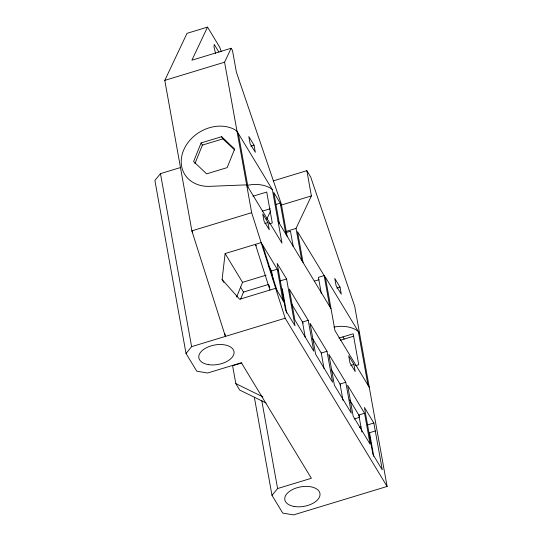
<?xml version="1.0" encoding="UTF-8"?>
<svg xmlns="http://www.w3.org/2000/svg" width="542" height="542" viewBox="0 0 542 542"><rect width="100%" height="100%" fill="white"/><g stroke="black" fill="none" stroke-linecap="round" stroke-linejoin="round"><path stroke-width="0.81" d="M223.832 282.382L222.105 279.53L225.113 253.568L261.156 242.606L278.588 271.379M201.089 142.939L193.609 161.523L206.651 173.86L227.166 167.62L234.645 149.043L221.603 136.706L201.089 142.939L202.396 145.1L194.917 163.677M236.624 297.043L242.538 282.335L266.075 275.18M240.641 299.103L243.487 292.057L268.222 284.536M224.937 333.906L225.391 336.392L191.868 230.865L164.788 80.379L187.01 33.34L207.525 27.1L219.808 47.371L221.17 51.368M207.525 27.1L191.888 60.203L231.163 48.265L232.471 50.42L236.373 72.1L281.366 204.246L287.118 236.217M254.34 397.198L272.003 495.361L282.721 513.078L293.547 514.9L387.11 486.452L285.18 318.222L251.657 212.694L224.578 62.201L231.163 48.265M266.759 219.192L270.688 210.872M301.779 260.411L296.027 228.433L311.393 195.913L306.847 170.669L273.188 180.899M180.581 167.519L160.473 173.63L154.89 180.439L186.021 353.479L196.766 371.182L207.593 373.011L241.353 362.747L311.352 478.281L277.592 488.545L272.003 495.361M186.021 353.479L191.611 346.663L285.18 318.222M164.788 80.379L224.578 62.201M202.396 145.1L222.911 138.867L234.767 150.08M250.81 146.164L254.042 145.181L255.329 152.322L250.092 143.684L248.812 136.543L254.042 145.181M252.992 196.218L266.718 192.044L272.287 222.965L269.272 223.88M275.939 204.449L280.248 203.142L285.81 234.056M251.657 212.694L191.868 230.865L192.728 232.288M280.932 205.167L311.393 195.913M262.253 211.163L270.228 208.745M264.74 223.534L267.965 222.552L269.252 229.693L264.015 221.055L262.735 213.914L267.965 222.552M285.607 231.603L296.027 228.433M285.681 232.694L290.471 231.238L293.249 246.698M268.92 266.65L271.535 270.966L277.28 269.218L282.843 300.139M280.194 280.898L286.576 278.961L295.011 325.817L285.587 310.261L277.158 263.405L286.576 278.961M314.441 281.102L318.96 279.733M336.778 288.053L340.01 287.07L341.297 294.211L336.06 285.566L334.78 278.432L340.01 287.07M308.229 320.295L289.32 289.089L294.882 320.004L313.791 351.209L308.229 320.295L302.483 322.043L305.268 337.497M241.84 362.957L232.606 365.762L235.817 383.614L239.74 390.091L266.108 402.997M338.96 338.1L353.167 333.784L358.729 364.705L355.572 365.66M340.268 340.261L353.682 336.182M312.571 338.689L321.257 353.032L327.002 351.284L332.571 382.205L315.627 354.238L310.058 323.317L327.002 351.284M350.708 365.416L353.933 364.434L355.22 371.575L349.983 362.937L348.702 355.796L353.933 364.434M345.782 382.273L328.838 354.305L334.4 385.226L351.345 413.194L345.782 382.273L340.037 384.021L342.964 400.294M364.556 413.261L347.612 385.294L353.181 416.215L370.125 444.183L364.556 413.261L358.811 415.009L361.887 432.096M354.102 419L359.373 417.401M359.495 427.374L361.087 426.886M367.469 424.948L373.858 423.004L382.286 469.86L372.862 454.311L364.434 407.455L373.858 423.004M375.288 430.971L369.542 432.719L373.79 456.317M369.149 437.956L370.653 437.496M235.817 383.614L262.938 396.886M272.348 189.619L237.01 131.306L234.693 129.572A34.695 28.265 -31.2 0 0 183.853 149.633A34.695 28.265 -31.2 0 0 209.666 186.346L246.651 184.856L281.982 243.175L272.348 189.619L270.024 187.884A34.695 28.265 -31.2 0 0 247.186 185.411M222.105 279.53L239.625 299.259L275.675 288.303L284.15 302.294M306.847 170.669L310.668 176.963L354.692 306.277L387.11 486.452M218.927 52.154L214.253 44.444L214.002 47.005L215.54 53.414M359.624 333.669L325.335 277.077L334.97 330.627L369.258 387.218M280.248 203.142L273.778 192.457L279.34 223.379M325.457 277.755L297.524 231.651L303.086 262.572M278.032 221.217L331.02 308.676M221.603 136.706L222.911 138.867M342.903 336.9L344.217 339.062M256.285 245.797L255.411 244.354L269.93 290.051M291.738 304.306L303.215 323.249M331.345 369.678L340.769 385.226M349.692 399.949L359.685 416.452M225.113 253.568L242.538 282.335M240.492 287.111L243.487 292.057M262.47 244.767L276.982 290.465M268.947 284.997L269.713 287.402M367.95 385.057L358.309 331.508L355.992 329.766A34.695 28.265 -31.2 0 0 333.94 327.124M329.712 306.515L324.15 275.593L318.405 277.341L321.331 293.615M321.257 353.032L324.041 368.485M282.267 288.676L286.657 313.08M271.535 270.966L272.999 279.103M238.317 133.468L247.958 187.017M261.732 400.362L277.592 488.545M160.473 173.63L191.611 346.663M294.279 506.485A17.859 9.885 -10.2 0 0 320.024 493.958A17.859 9.885 -10.2 0 0 292.843 489.379A17.859 9.885 -10.2 0 0 294.279 506.485M208.311 364.603A17.859 9.885 -10.2 0 0 234.056 352.076A17.859 9.885 -10.2 0 0 206.881 347.497A17.859 9.885 -10.2 0 0 208.311 364.603"/></g></svg>
